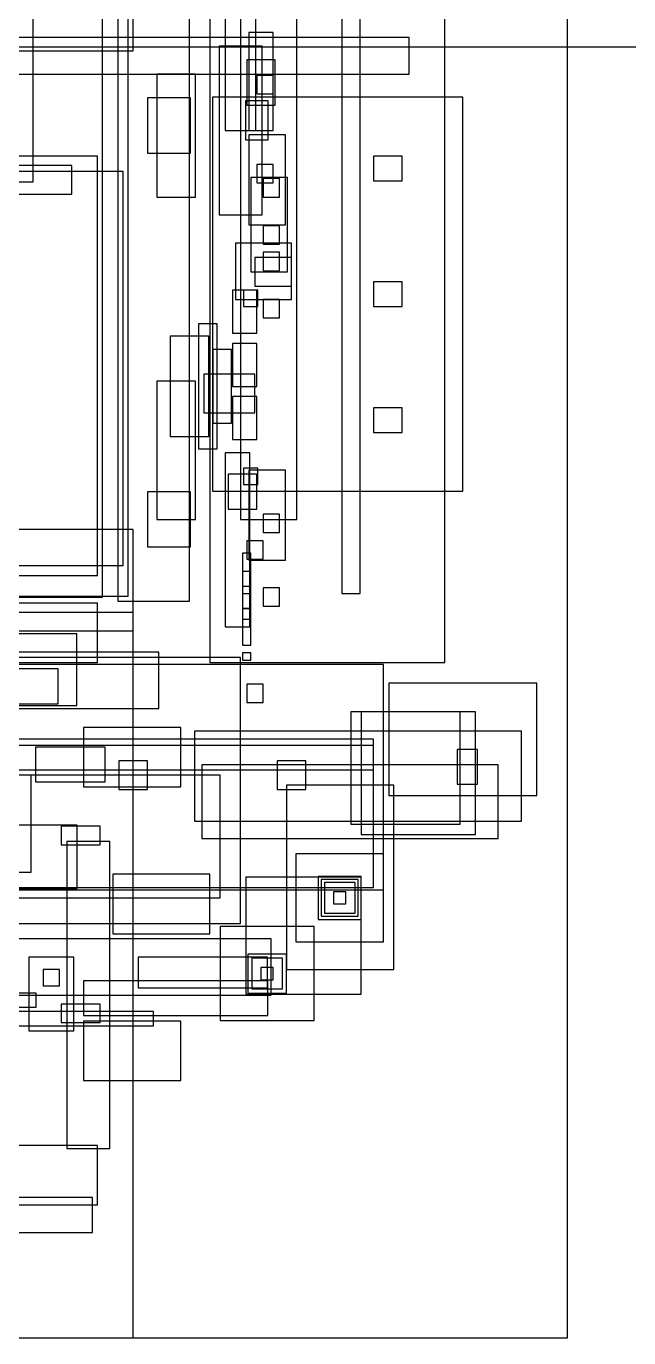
# Model space of a CAD drawing. Header units: millimetres. Extents: x -18 to 5970, y -985 to 4490.
# Drawn here: x 3310 to 3900, y 2500 to 3782 of the extents above; entities that cross this region are included whole.
import ezdxf

# ---------------------------------------------------------------- set-up
doc = ezdxf.new("R2010")
doc.units = ezdxf.units.MM

msp = doc.modelspace()

# ---------------------------------------------------------------- linework, layer by layer
at = {"layer": 'AS_FITTED_ROUTES'}
for p, q in [((3415, 3209), (2255, 3209)), ((3415, 3191), (3415, 3209)), ((2255, 3191), (3415, 3191))]:
    msp.add_line(p, q, dxfattribs=at)
at = {"layer": 'BODY'}
for p, q in [((3490, 3880), (3490, 3160)), ((3520, 3880), (3520, 3300)), ((3575, 3300), (3575, 3880)), ((3720, 3160), (3720, 3880)), ((3400, 3870), (3400, 3220)), ((3470, 3220), (3470, 3870)), ((3410, 3225), (3410, 3835)), ((3410, 3225), (3410, 3835)), ((3619, 3812.5), (3619, 3227.5)), ((3637, 3227.5), (3637, 3812.5)), ((3385, 3224), (3385, 3805)), ((3385, 3224), (3385, 3805)), ((3685, 3771), (2325, 3771)), ((3685, 3771), (2325, 3771)), ((3685, 3735), (3685, 3771)), ((3685, 3735), (3685, 3771)), ((2325, 3735), (3685, 3735)), ((2325, 3735), (3685, 3735)), ((3476, 3735), (3438, 3735)), ((3438, 3735), (3438, 3615)), ((3476, 3615), (3476, 3735)), ((3471, 3712), (3429, 3712)), ((3429, 3712), (3429, 3658)), ((3471, 3712), (3429, 3712)), ((3429, 3712), (3429, 3658)), ((3471, 3658), (3471, 3712)), ((3471, 3658), (3471, 3712)), ((3737.5, 3712.5), (3492.5, 3712.5)), ((3492.5, 3712.5), (3492.5, 3327.5)), ((3737.5, 3327.5), (3737.5, 3712.5)), ((3564, 3676), (3528, 3676)), ((3528, 3676), (3528, 3588)), ((3564, 3588), (3564, 3676)), ((3380, 3655), (2690, 3655)), ((3380, 3655), (2690, 3655)), ((3380, 3245), (3380, 3655)), ((3380, 3245), (3380, 3655)), ((3429, 3658), (3471, 3658)), ((3429, 3658), (3471, 3658)), ((3678, 3654.976), (3650, 3654.976)), ((3650, 3654.976), (3650, 3630.976)), ((3678, 3654.976), (3650, 3654.976)), ((3650, 3654.976), (3650, 3630.976)), ((3678, 3630.976), (3678, 3654.976)), ((3678, 3630.976), (3678, 3654.976)), ((3355, 3646), (1965, 3646)), ((3355, 3646), (1965, 3646)), ((3355, 3618), (3355, 3646)), ((3355, 3618), (3355, 3646)), ((3405, 3640), (2655, 3640)), ((3405, 3640), (2655, 3640)), ((3405, 3255), (3405, 3640)), ((3405, 3255), (3405, 3640)), ((3566, 3634), (3530, 3634)), ((3530, 3634), (3530, 3542)), ((3558, 3633), (3542, 3633)), ((3542, 3633), (3542, 3615)), ((3558, 3615), (3558, 3633)), ((3566, 3542), (3566, 3634)), ((3650, 3630.976), (3678, 3630.976)), ((3650, 3630.976), (3678, 3630.976)), ((1965, 3618), (3355, 3618)), ((1965, 3618), (3355, 3618)), ((3438, 3615), (3476, 3615)), ((3542, 3615), (3558, 3615)), ((3528, 3588), (3564, 3588)), ((3558, 3587), (3542, 3587)), ((3542, 3587), (3542, 3569)), ((3558, 3569), (3558, 3587)), ((3570, 3570), (3515, 3570)), ((3515, 3570), (3515, 3515)), ((3542, 3569), (3558, 3569)), ((3570, 3515), (3570, 3570)), ((3570, 3556), (3534, 3556)), ((3534, 3556), (3534, 3528)), ((3558, 3561), (3542, 3561)), ((3542, 3561), (3542, 3543)), ((3558, 3543), (3558, 3561)), ((3570, 3528), (3570, 3556)), ((3530, 3542), (3566, 3542)), ((3542, 3543), (3558, 3543)), ((3534, 3528), (3570, 3528)), ((3678, 3532), (3650, 3532)), ((3650, 3532), (3650, 3508)), ((3678, 3532), (3650, 3532)), ((3650, 3532), (3650, 3508)), ((3678, 3508), (3678, 3532)), ((3678, 3508), (3678, 3532)), ((3536, 3524), (3512, 3524)), ((3512, 3524), (3512, 3482)), ((3536, 3524), (3512, 3524)), ((3512, 3524), (3512, 3482)), ((3515, 3515), (3570, 3515)), ((3537, 3524), (3523, 3524)), ((3523, 3524), (3523, 3508)), ((3537, 3524), (3523, 3524)), ((3523, 3524), (3523, 3508)), ((3536, 3482), (3536, 3524)), ((3536, 3482), (3536, 3524)), ((3537, 3508), (3537, 3524)), ((3537, 3508), (3537, 3524)), ((3558, 3515), (3542, 3515)), ((3542, 3515), (3542, 3497)), ((3558, 3497), (3558, 3515)), ((3523, 3508), (3537, 3508)), ((3523, 3508), (3537, 3508)), ((3650, 3508), (3678, 3508)), ((3650, 3508), (3678, 3508)), ((3497, 3491), (3479, 3491)), ((3479, 3491), (3479, 3369)), ((3497, 3491), (3479, 3491)), ((3479, 3491), (3479, 3369)), ((3497, 3369), (3497, 3491)), ((3497, 3369), (3497, 3491)), ((3542, 3497), (3558, 3497)), ((3489, 3479), (3451, 3479)), ((3451, 3479), (3451, 3381)), ((3489, 3479), (3451, 3479)), ((3451, 3479), (3451, 3381)), ((3489, 3381), (3489, 3479)), ((3489, 3381), (3489, 3479)), ((3512, 3482), (3536, 3482)), ((3512, 3482), (3536, 3482)), ((3511, 3466), (3493, 3466)), ((3493, 3466), (3493, 3394)), ((3511, 3466), (3493, 3466)), ((3493, 3466), (3493, 3394)), ((3511, 3394), (3511, 3466)), ((3511, 3394), (3511, 3466)), ((3536, 3472), (3512, 3472)), ((3512, 3472), (3512, 3430)), ((3536, 3472), (3512, 3472)), ((3512, 3472), (3512, 3430)), ((3536, 3430), (3536, 3472)), ((3536, 3430), (3536, 3472)), ((3476, 3435), (3438, 3435)), ((3438, 3435), (3438, 3300)), ((3476, 3300), (3476, 3435)), ((3512, 3430), (3536, 3430)), ((3512, 3430), (3536, 3430)), ((3536, 3420), (3512, 3420)), ((3512, 3420), (3512, 3378)), ((3536, 3420), (3512, 3420)), ((3512, 3420), (3512, 3378)), ((3536, 3378), (3536, 3420)), ((3536, 3378), (3536, 3420)), ((3678, 3409.024), (3650, 3409.024)), ((3650, 3409.024), (3650, 3385.024)), ((3678, 3409.024), (3650, 3409.024)), ((3650, 3409.024), (3650, 3385.024)), ((3678, 3385.024), (3678, 3409.024)), ((3678, 3385.024), (3678, 3409.024)), ((3493, 3394), (3511, 3394)), ((3493, 3394), (3511, 3394)), ((3650, 3385.024), (3678, 3385.024)), ((3650, 3385.024), (3678, 3385.024)), ((3451, 3381), (3489, 3381)), ((3451, 3381), (3489, 3381)), ((3512, 3378), (3536, 3378)), ((3512, 3378), (3536, 3378)), ((3479, 3369), (3497, 3369)), ((3479, 3369), (3497, 3369)), ((3529, 3365), (3505, 3365)), ((3505, 3365), (3505, 3195)), ((3529, 3195), (3529, 3365)), ((3537, 3350), (3523, 3350)), ((3523, 3350), (3523, 3334)), ((3537, 3350), (3523, 3350)), ((3523, 3350), (3523, 3334)), ((3564, 3348), (3528, 3348)), ((3528, 3348), (3528, 3260)), ((3537, 3334), (3537, 3350)), ((3537, 3334), (3537, 3350)), ((3564, 3260), (3564, 3348)), ((3536, 3344), (3508, 3344)), ((3508, 3344), (3508, 3310)), ((3536, 3344), (3508, 3344)), ((3508, 3344), (3508, 3310)), ((3523, 3334), (3537, 3334)), ((3523, 3334), (3537, 3334)), ((3536, 3310), (3536, 3344)), ((3536, 3310), (3536, 3344)), ((3471, 3327), (3429, 3327)), ((3429, 3327), (3429, 3273)), ((3471, 3327), (3429, 3327)), ((3429, 3327), (3429, 3273)), ((3471, 3273), (3471, 3327)), ((3471, 3273), (3471, 3327)), ((3492.5, 3327.5), (3737.5, 3327.5)), ((3508, 3310), (3536, 3310)), ((3508, 3310), (3536, 3310)), ((3438, 3300), (3476, 3300)), ((3520, 3300), (3575, 3300)), ((3558, 3305), (3542, 3305)), ((3542, 3305), (3542, 3287)), ((3558, 3287), (3558, 3305)), ((3542, 3287), (3558, 3287)), ((3429, 3273), (3471, 3273)), ((3429, 3273), (3471, 3273)), ((3542, 3279), (3526, 3279)), ((3526, 3279), (3526, 3261)), ((3542, 3279), (3526, 3279)), ((3526, 3279), (3526, 3261)), ((3542, 3261), (3542, 3279)), ((3542, 3261), (3542, 3279)), ((3530, 3267), (3522, 3267)), ((3522, 3267), (3522, 3195)), ((3526, 3261), (3542, 3261)), ((3526, 3261), (3542, 3261)), ((3528, 3260), (3564, 3260)), ((3530, 3195), (3530, 3267)), ((2655, 3255), (3405, 3255)), ((2655, 3255), (3405, 3255)), ((2690, 3245), (3380, 3245)), ((2690, 3245), (3380, 3245)), ((3530, 3249), (3522, 3249)), ((3522, 3249), (3522, 3213)), ((3530, 3249), (3522, 3249)), ((3522, 3249), (3522, 3213)), ((3530, 3249), (3522, 3249)), ((3522, 3249), (3522, 3213)), ((3530, 3249), (3522, 3249)), ((3522, 3249), (3522, 3213)), ((3530, 3249), (3522, 3249)), ((3522, 3249), (3522, 3213)), ((3530, 3249), (3522, 3249)), ((3522, 3249), (3522, 3213)), ((3530, 3249), (3522, 3249)), ((3522, 3249), (3522, 3213)), ((3530, 3249), (3522, 3249)), ((3522, 3249), (3522, 3213)), ((3530, 3249), (3522, 3249)), ((3522, 3249), (3522, 3213)), ((3530, 3213), (3530, 3249)), ((3530, 3213), (3530, 3249)), ((3530, 3213), (3530, 3249)), ((3530, 3213), (3530, 3249)), ((3530, 3213), (3530, 3249)), ((3530, 3213), (3530, 3249)), ((3530, 3213), (3530, 3249)), ((3530, 3213), (3530, 3249)), ((3530, 3213), (3530, 3249)), ((3530, 3234.5), (3522, 3234.5)), ((3522, 3234.5), (3522, 3227.5)), ((3530, 3234.5), (3522, 3234.5)), ((3522, 3234.5), (3522, 3227.5)), ((3530, 3234.5), (3522, 3234.5)), ((3522, 3234.5), (3522, 3227.5)), ((3530, 3234.5), (3522, 3234.5)), ((3522, 3234.5), (3522, 3227.5)), ((3530, 3227.5), (3530, 3234.5)), ((3530, 3227.5), (3530, 3234.5)), ((3530, 3227.5), (3530, 3234.5)), ((3530, 3227.5), (3530, 3234.5)), ((3558, 3233), (3542, 3233)), ((3542, 3233), (3542, 3215)), ((3558, 3215), (3558, 3233)), ((1942, 3224), (3385, 3224)), ((1942, 3224), (3385, 3224)), ((2140, 3225), (3410, 3225)), ((2140, 3225), (3410, 3225)), ((3400, 3220), (3470, 3220)), ((3522, 3227.5), (3530, 3227.5)), ((3522, 3227.5), (3530, 3227.5)), ((3522, 3227.5), (3530, 3227.5)), ((3522, 3227.5), (3530, 3227.5)), ((3619, 3227.5), (3637, 3227.5)), ((3522, 3213), (3530, 3213)), ((3530, 3213), (3522, 3213)), ((3522, 3213), (3522, 3177)), ((3522, 3213), (3530, 3213)), ((3530, 3213), (3522, 3213)), ((3522, 3213), (3522, 3177)), ((3522, 3213), (3530, 3213)), ((3530, 3213), (3522, 3213)), ((3522, 3213), (3522, 3177)), ((3522, 3213), (3530, 3213)), ((3530, 3213), (3522, 3213)), ((3522, 3213), (3522, 3177)), ((3522, 3213), (3530, 3213)), ((3530, 3213), (3522, 3213)), ((3522, 3213), (3522, 3177)), ((3522, 3213), (3530, 3213)), ((3522, 3213), (3530, 3213)), ((3530, 3213), (3522, 3213)), ((3522, 3213), (3522, 3177)), ((3522, 3213), (3530, 3213)), ((3530, 3213), (3522, 3213)), ((3522, 3213), (3522, 3177)), ((3522, 3213), (3530, 3213)), ((3530, 3213), (3522, 3213)), ((3522, 3213), (3522, 3177)), ((3530, 3177), (3530, 3213)), ((3530, 3177), (3530, 3213)), ((3530, 3177), (3530, 3213)), ((3530, 3177), (3530, 3213)), ((3530, 3177), (3530, 3213)), ((3530, 3177), (3530, 3213)), ((3530, 3177), (3530, 3213)), ((3530, 3177), (3530, 3213)), ((3542, 3215), (3558, 3215)), ((3505, 3195), (3529, 3195)), ((3530, 3202), (3522, 3202)), ((3522, 3202), (3522, 3195)), ((3530, 3202), (3522, 3202)), ((3522, 3202), (3522, 3195)), ((3530, 3202), (3522, 3202)), ((3522, 3202), (3522, 3195)), ((3530, 3202), (3522, 3202)), ((3522, 3202), (3522, 3195)), ((3530, 3202), (3522, 3202)), ((3522, 3202), (3522, 3195)), ((3522, 3195), (3530, 3195)), ((3522, 3195), (3530, 3195)), ((3522, 3195), (3530, 3195)), ((3522, 3195), (3530, 3195)), ((3522, 3195), (3530, 3195)), ((3522, 3195), (3530, 3195)), ((3530, 3195), (3530, 3202)), ((3530, 3195), (3530, 3202)), ((3530, 3195), (3530, 3202)), ((3530, 3195), (3530, 3202)), ((3530, 3195), (3530, 3202)), ((3359.75, 3188), (3287.75, 3188)), ((3359.75, 3188), (3287.75, 3188)), ((3359.75, 3118), (3359.75, 3188)), ((3359.75, 3118), (3359.75, 3188)), ((3440, 3170), (890, 3170)), ((3440, 3115), (3440, 3170)), ((3522, 3177), (3530, 3177)), ((3522, 3177), (3530, 3177)), ((3522, 3177), (3530, 3177)), ((3522, 3177), (3530, 3177)), ((3522, 3177), (3530, 3177)), ((3522, 3177), (3530, 3177)), ((3522, 3177), (3530, 3177)), ((3522, 3177), (3530, 3177)), ((3530, 3169.5), (3522, 3169.5)), ((3522, 3169.5), (3522, 3162.5)), ((3530, 3169.5), (3522, 3169.5)), ((3522, 3169.5), (3522, 3162.5)), ((3530, 3169.5), (3522, 3169.5)), ((3522, 3169.5), (3522, 3162.5)), ((3530, 3169.5), (3522, 3169.5)), ((3522, 3169.5), (3522, 3162.5)), ((3530, 3162.5), (3530, 3169.5)), ((3530, 3162.5), (3530, 3169.5)), ((3530, 3162.5), (3530, 3169.5)), ((3530, 3162.5), (3530, 3169.5)), ((3490, 3160), (3720, 3160)), ((3522, 3162.5), (3530, 3162.5)), ((3522, 3162.5), (3530, 3162.5)), ((3522, 3162.5), (3530, 3162.5)), ((3522, 3162.5), (3530, 3162.5)), ((3341.624, 3153.716), (3273.624, 3153.716)), ((3341.624, 3153.716), (3273.624, 3153.716)), ((3341.624, 3119.716), (3341.624, 3153.716)), ((3341.624, 3119.716), (3341.624, 3153.716)), ((3542, 3139), (3526, 3139)), ((3526, 3139), (3526, 3121)), ((3542, 3139), (3526, 3139)), ((3526, 3139), (3526, 3121)), ((3542, 3121), (3542, 3139)), ((3542, 3121), (3542, 3139)), ((3273.624, 3119.716), (3341.624, 3119.716)), ((3273.624, 3119.716), (3341.624, 3119.716)), ((3287.75, 3118), (3359.75, 3118)), ((3287.75, 3118), (3359.75, 3118)), ((3526, 3121), (3542, 3121)), ((3526, 3121), (3542, 3121)), ((890, 3115), (3440, 3115)), ((3387.444, 3077.459), (3319.444, 3077.459)), ((3319.444, 3077.459), (3319.444, 3043.459)), ((3387.444, 3077.459), (3319.444, 3077.459)), ((3319.444, 3077.459), (3319.444, 3043.459)), ((3387.444, 3043.459), (3387.444, 3077.459)), ((3387.444, 3043.459), (3387.444, 3077.459)), ((3752, 3075), (3732, 3075)), ((3732, 3075), (3732, 3041)), ((3752, 3075), (3732, 3075)), ((3732, 3075), (3732, 3041)), ((3752, 3075), (3732, 3075)), ((3732, 3075), (3732, 3041)), ((3752, 3075), (3732, 3075)), ((3732, 3075), (3732, 3041)), ((3752, 3041), (3752, 3075)), ((3752, 3041), (3752, 3075)), ((3752, 3041), (3752, 3075)), ((3752, 3041), (3752, 3075)), ((3319.444, 3043.459), (3387.444, 3043.459)), ((3319.444, 3043.459), (3387.444, 3043.459)), ((3732, 3041), (3752, 3041)), ((3732, 3041), (3752, 3041)), ((3732, 3041), (3752, 3041)), ((3732, 3041), (3752, 3041)), ((3392, 2985), (3350, 2985)), ((3350, 2985), (3350, 2685)), ((3392, 2985), (3350, 2985)), ((3350, 2985), (3350, 2685)), ((3392, 2685), (3392, 2985)), ((3392, 2685), (3392, 2985)), ((3350, 2685), (3392, 2685)), ((3350, 2685), (3392, 2685))]:
    msp.add_line(p, q, dxfattribs=at)
at = {"layer": 'CHASSIS'}
for p, q in [((3810, 3140), (3665, 3140)), ((3665, 3140), (3665, 3030)), ((3810, 3030), (3810, 3140)), ((3735, 3112), (3628, 3112)), ((3628, 3112), (3628, 3002)), ((3735, 3112), (3628, 3112)), ((3628, 3112), (3628, 3002)), ((3750, 3112), (3638, 3112)), ((3638, 3112), (3638, 2992)), ((3735, 3002), (3735, 3112)), ((3735, 3002), (3735, 3112)), ((3750, 2992), (3750, 3112)), ((3795, 3093), (3475, 3093)), ((3475, 3093), (3475, 3005)), ((3795, 3093), (3475, 3093)), ((3475, 3093), (3475, 3005)), ((3795, 3005), (3795, 3093)), ((3795, 3005), (3795, 3093)), ((3650, 3085), (3230, 3085)), ((3650, 3085), (3230, 3085)), ((3650, 3079), (3230, 3079)), ((3650, 3079), (3230, 3079)), ((3650, 2940), (3650, 3085)), ((3650, 2940), (3650, 3085)), ((3650, 3055), (3650, 3079)), ((3650, 3055), (3650, 3079)), ((3429, 3064), (3401, 3064)), ((3401, 3064), (3401, 3036)), ((3429, 3064), (3401, 3064)), ((3401, 3064), (3401, 3036)), ((3429, 3036), (3429, 3064)), ((3429, 3036), (3429, 3064)), ((3584, 3064), (3556, 3064)), ((3556, 3064), (3556, 3036)), ((3584, 3064), (3556, 3064)), ((3556, 3064), (3556, 3036)), ((3584, 3036), (3584, 3064)), ((3584, 3036), (3584, 3064)), ((3230, 3055), (3650, 3055)), ((3230, 3055), (3650, 3055)), ((3772, 3060), (3482, 3060)), ((3482, 3060), (3482, 2988)), ((3772, 3060), (3482, 3060)), ((3482, 3060), (3482, 2988)), ((3772, 2988), (3772, 3060)), ((3772, 2988), (3772, 3060)), ((3500, 3050), (360, 3050)), ((3500, 3050), (360, 3050)), ((3315, 3050), (3230, 3050)), ((3315, 2955), (3315, 3050)), ((3500, 2930), (3500, 3050)), ((3500, 2930), (3500, 3050)), ((3670, 3040), (3565, 3040)), ((3565, 3040), (3565, 2860)), ((3670, 3040), (3565, 3040)), ((3565, 3040), (3565, 2860)), ((3670, 3040), (3565, 3040)), ((3565, 3040), (3565, 2860)), ((3670, 3040), (3565, 3040)), ((3565, 3040), (3565, 2860)), ((3670, 2860), (3670, 3040)), ((3670, 2860), (3670, 3040)), ((3670, 2860), (3670, 3040)), ((3670, 2860), (3670, 3040)), ((3401, 3036), (3429, 3036)), ((3401, 3036), (3429, 3036)), ((3556, 3036), (3584, 3036)), ((3556, 3036), (3584, 3036)), ((3665, 3030), (3810, 3030)), ((3475, 3005), (3795, 3005)), ((3475, 3005), (3795, 3005)), ((3628, 3002), (3735, 3002)), ((3628, 3002), (3735, 3002)), ((3482, 2988), (3772, 2988)), ((3482, 2988), (3772, 2988)), ((3638, 2992), (3750, 2992)), ((3660, 2973), (3574, 2973)), ((3574, 2973), (3574, 2887)), ((3660, 2973), (3574, 2973)), ((3574, 2973), (3574, 2887)), ((3660, 2887), (3660, 2973)), ((3660, 2887), (3660, 2973)), ((3230, 2955), (3315, 2955)), ((3638, 2951), (3596, 2951)), ((3596, 2951), (3596, 2909)), ((3638, 2951), (3596, 2951)), ((3596, 2951), (3596, 2909)), ((3638, 2909), (3638, 2951)), ((3638, 2909), (3638, 2951)), ((3230, 2940), (3650, 2940)), ((3230, 2940), (3650, 2940)), ((3635, 2948), (3599, 2948)), ((3599, 2948), (3599, 2912)), ((3635, 2948), (3599, 2948)), ((3599, 2948), (3599, 2912)), ((3635, 2912), (3635, 2948)), ((3635, 2912), (3635, 2948)), ((360, 2930), (3500, 2930)), ((360, 2930), (3500, 2930)), ((3599, 2912), (3635, 2912)), ((3599, 2912), (3635, 2912)), ((3596, 2909), (3638, 2909)), ((3596, 2909), (3638, 2909)), ((3574, 2887), (3660, 2887)), ((3574, 2887), (3660, 2887)), ((3565, 2860), (3670, 2860)), ((3565, 2860), (3670, 2860)), ((3565, 2860), (3670, 2860)), ((3565, 2860), (3670, 2860))]:
    msp.add_line(p, q, dxfattribs=at)
at = {"layer": 'DATUM'}
for p, q in [((3623, 2936), (3611, 2936)), ((3611, 2936), (3611, 2924)), ((3623, 2936), (3611, 2936)), ((3611, 2936), (3611, 2924)), ((3623, 2924), (3623, 2936)), ((3623, 2924), (3623, 2936)), ((3611, 2924), (3623, 2924)), ((3611, 2924), (3623, 2924)), ((3552, 2862), (3540, 2862)), ((3540, 2862), (3540, 2850)), ((3552, 2862), (3540, 2862)), ((3540, 2862), (3540, 2850)), ((3552, 2850), (3552, 2862)), ((3552, 2850), (3552, 2862)), ((3540, 2850), (3552, 2850)), ((3540, 2850), (3552, 2850))]:
    msp.add_line(p, q, dxfattribs=at)
at = {"layer": 'EXHAUST'}
for p, q in [((3360, 3001), (2140, 3001)), ((3360, 2939), (3360, 3001)), ((2140, 2939), (3360, 2939))]:
    msp.add_line(p, q, dxfattribs=at)
at = {"layer": 'FUEL_SYSTEM'}
for p, q in [((3520, 3165), (2870, 3165)), ((3520, 2905), (3520, 3165)), ((2870, 2905), (3520, 2905))]:
    msp.add_line(p, q, dxfattribs=at)
at = {"layer": 'HARD_TOP'}
for p, q in [((3505, 4330), (3505, 3680)), ((3535, 3680), (3535, 4330)), ((3317, 3630), (3317, 4270)), ((3317, 3630), (3317, 4270)), ((3415, 3758), (3415, 3845)), ((3415, 3758), (3415, 3845)), ((3552, 3776), (3528, 3776)), ((3528, 3776), (3528, 3680)), ((3552, 3776), (3528, 3776)), ((3528, 3776), (3528, 3680)), ((3552, 3680), (3552, 3776)), ((3552, 3680), (3552, 3776)), ((1225, 3758), (3415, 3758)), ((1225, 3758), (3415, 3758)), ((2200, 3762), (4390, 3762)), ((2200, 3762), (4390, 3762)), ((3541, 3762.5), (3499, 3762.5)), ((3499, 3762.5), (3499, 3597.5)), ((3541, 3762.5), (3499, 3762.5)), ((3499, 3762.5), (3499, 3597.5)), ((3541, 3597.5), (3541, 3762.5)), ((3541, 3597.5), (3541, 3762.5)), ((3554, 3749), (3526, 3749)), ((3526, 3749), (3526, 3705)), ((3554, 3749), (3526, 3749)), ((3526, 3749), (3526, 3705)), ((3554, 3705), (3554, 3749)), ((3554, 3705), (3554, 3749)), ((3552, 3734), (3536, 3734)), ((3536, 3734), (3536, 3716)), ((3552, 3734), (3536, 3734)), ((3536, 3734), (3536, 3716)), ((3552, 3716), (3552, 3734)), ((3552, 3716), (3552, 3734)), ((3547, 3709), (3525, 3709)), ((3525, 3709), (3525, 3671)), ((3547, 3709), (3525, 3709)), ((3525, 3709), (3525, 3671)), ((3526, 3705), (3554, 3705)), ((3526, 3705), (3554, 3705)), ((3536, 3716), (3552, 3716)), ((3536, 3716), (3552, 3716)), ((3547, 3671), (3547, 3709)), ((3547, 3671), (3547, 3709)), ((3505, 3680), (3535, 3680)), ((3528, 3680), (3552, 3680)), ((3528, 3680), (3552, 3680)), ((3525, 3671), (3547, 3671)), ((3525, 3671), (3547, 3671)), ((3552, 3647), (3536, 3647)), ((3536, 3647), (3536, 3629)), ((3552, 3647), (3536, 3647)), ((3536, 3647), (3536, 3629)), ((3552, 3629), (3552, 3647)), ((3552, 3629), (3552, 3647)), ((3283, 3630), (3317, 3630)), ((3283, 3630), (3317, 3630)), ((3536, 3629), (3552, 3629)), ((3536, 3629), (3552, 3629)), ((3499, 3597.5), (3541, 3597.5)), ((3499, 3597.5), (3541, 3597.5)), ((3534, 3442), (3484, 3442)), ((3484, 3442), (3484, 3404)), ((3534, 3442), (3484, 3442)), ((3484, 3442), (3484, 3404)), ((3534, 3404), (3534, 3442)), ((3534, 3404), (3534, 3442)), ((3484, 3404), (3534, 3404)), ((3484, 3404), (3534, 3404))]:
    msp.add_line(p, q, dxfattribs=at)
at = {"layer": 'MECHANICAL_CLEARANCE'}
for p, q in [((3660, 3158), (2180, 3158)), ((3660, 2938), (3660, 3158)), ((2180, 2938), (3660, 2938))]:
    msp.add_line(p, q, dxfattribs=at)
at = {"layer": 'OVERALL'}
for p, q in [((3840, 2500), (3840, 4450)), ((0, 2500), (3840, 2500))]:
    msp.add_line(p, q, dxfattribs=at)
at = {"layer": 'RUNNING_GEAR'}
for p, q in [((3415, 3290), (2625, 3290)), ((3415, 3290), (2625, 3290)), ((3415, 2500), (3415, 3290)), ((3415, 2500), (3415, 3290)), ((3380.165, 3218.165), (3285.165, 3218.165)), ((3380.165, 3218.165), (3285.165, 3218.165)), ((3380.165, 3160.165), (3380.165, 3218.165)), ((3380.165, 3160.165), (3380.165, 3218.165)), ((3285.165, 3160.165), (3380.165, 3160.165)), ((3285.165, 3160.165), (3380.165, 3160.165)), ((3461.455, 3096.506), (3366.455, 3096.506)), ((3366.455, 3096.506), (3366.455, 3038.506)), ((3461.455, 3096.506), (3366.455, 3096.506)), ((3366.455, 3096.506), (3366.455, 3038.506)), ((3461.455, 3038.506), (3461.455, 3096.506)), ((3461.455, 3038.506), (3461.455, 3096.506)), ((3366.455, 3038.506), (3461.455, 3038.506)), ((3366.455, 3038.506), (3461.455, 3038.506)), ((3382.551, 2999.963), (3344.551, 2999.963)), ((3344.551, 2999.963), (3344.551, 2981.963)), ((3382.551, 2999.963), (3344.551, 2999.963)), ((3344.551, 2999.963), (3344.551, 2981.963)), ((3382.551, 2981.963), (3382.551, 2999.963)), ((3382.551, 2981.963), (3382.551, 2999.963)), ((3344.551, 2981.963), (3382.551, 2981.963)), ((3344.551, 2981.963), (3382.551, 2981.963)), ((3490, 2953), (3395, 2953)), ((3395, 2953), (3395, 2895)), ((3490, 2953), (3395, 2953)), ((3395, 2953), (3395, 2895)), ((3490, 2895), (3490, 2953)), ((3490, 2895), (3490, 2953)), ((3637.926, 2950.078), (3525.074, 2950.078)), ((3525.074, 2950.078), (3525.074, 2835.922)), ((3637.926, 2950.078), (3525.074, 2950.078)), ((3525.074, 2950.078), (3525.074, 2835.922)), ((3637.926, 2950.078), (3525.074, 2950.078)), ((3525.074, 2950.078), (3525.074, 2835.922)), ((3637.926, 2950.078), (3525.074, 2950.078)), ((3525.074, 2950.078), (3525.074, 2835.922)), ((3637.926, 2835.922), (3637.926, 2950.078)), ((3637.926, 2835.922), (3637.926, 2950.078)), ((3637.926, 2835.922), (3637.926, 2950.078)), ((3637.926, 2835.922), (3637.926, 2950.078)), ((3632, 2945), (3602, 2945)), ((3602, 2945), (3602, 2915)), ((3632, 2945), (3602, 2945)), ((3602, 2945), (3602, 2915)), ((3632, 2915), (3632, 2945)), ((3632, 2915), (3632, 2945)), ((3602, 2915), (3632, 2915)), ((3602, 2915), (3632, 2915)), ((3592, 2902), (3500, 2902)), ((3500, 2902), (3500, 2810)), ((3592, 2902), (3500, 2902)), ((3500, 2902), (3500, 2810)), ((3592, 2810), (3592, 2902)), ((3592, 2810), (3592, 2902)), ((3550, 2890), (2500, 2890)), ((3550, 2890), (2500, 2890)), ((3395, 2895), (3490, 2895)), ((3395, 2895), (3490, 2895)), ((3550, 2835), (3550, 2890)), ((3550, 2835), (3550, 2890)), ((3357, 2872), (3313, 2872)), ((3313, 2872), (3313, 2800)), ((3357, 2872), (3313, 2872)), ((3313, 2872), (3313, 2800)), ((3357, 2800), (3357, 2872)), ((3357, 2800), (3357, 2872)), ((3546.222, 2871.998), (3419.778, 2871.998)), ((3419.778, 2871.998), (3419.778, 2842.002)), ((3546.222, 2871.998), (3419.778, 2871.998)), ((3419.778, 2871.998), (3419.778, 2842.002)), ((3565, 2875), (3527, 2875)), ((3527, 2875), (3527, 2837)), ((3565, 2875), (3527, 2875)), ((3527, 2875), (3527, 2837)), ((3546.222, 2842.002), (3546.222, 2871.998)), ((3546.222, 2842.002), (3546.222, 2871.998)), ((3565, 2837), (3565, 2875)), ((3565, 2837), (3565, 2875)), ((3343, 2860), (3327, 2860)), ((3327, 2860), (3327, 2844)), ((3343, 2860), (3327, 2860)), ((3327, 2860), (3327, 2844)), ((3343, 2844), (3343, 2860)), ((3343, 2844), (3343, 2860)), ((3561, 2871), (3531, 2871)), ((3531, 2871), (3531, 2841)), ((3561, 2871), (3531, 2871)), ((3531, 2871), (3531, 2841)), ((3561, 2841), (3561, 2871)), ((3561, 2841), (3561, 2871)), ((3546.736, 2848.975), (3366.264, 2848.975)), ((3366.264, 2848.975), (3366.264, 2815.025)), ((3546.736, 2848.975), (3366.264, 2848.975)), ((3366.264, 2848.975), (3366.264, 2815.025)), ((3546.736, 2815.025), (3546.736, 2848.975)), ((3546.736, 2815.025), (3546.736, 2848.975)), ((3320, 2837), (2500, 2837)), ((3320, 2837), (2500, 2837)), ((2500, 2835), (3550, 2835)), ((2500, 2835), (3550, 2835)), ((3320, 2823), (3320, 2837)), ((3320, 2823), (3320, 2837)), ((3327, 2844), (3343, 2844)), ((3327, 2844), (3343, 2844)), ((3419.778, 2842.002), (3546.222, 2842.002)), ((3419.778, 2842.002), (3546.222, 2842.002)), ((3525.074, 2835.922), (3637.926, 2835.922)), ((3525.074, 2835.922), (3637.926, 2835.922)), ((3525.074, 2835.922), (3637.926, 2835.922)), ((3525.074, 2835.922), (3637.926, 2835.922)), ((3527, 2837), (3565, 2837)), ((3527, 2837), (3565, 2837)), ((3531, 2841), (3561, 2841)), ((3531, 2841), (3561, 2841)), ((2500, 2823), (3320, 2823)), ((2500, 2823), (3320, 2823)), ((3382.551, 2826.037), (3344.551, 2826.037)), ((3344.551, 2826.037), (3344.551, 2808.037)), ((3382.551, 2826.037), (3344.551, 2826.037)), ((3344.551, 2826.037), (3344.551, 2808.037)), ((3382.551, 2808.037), (3382.551, 2826.037)), ((3382.551, 2808.037), (3382.551, 2826.037)), ((3435, 2819), (2500, 2819)), ((3435, 2819), (2500, 2819)), ((3344.551, 2808.037), (3382.551, 2808.037)), ((3344.551, 2808.037), (3382.551, 2808.037)), ((3366.264, 2815.025), (3546.736, 2815.025)), ((3366.264, 2815.025), (3546.736, 2815.025)), ((3461.455, 2809.494), (3366.455, 2809.494)), ((3366.455, 2809.494), (3366.455, 2751.494)), ((3461.455, 2809.494), (3366.455, 2809.494)), ((3366.455, 2809.494), (3366.455, 2751.494)), ((3435, 2805), (3435, 2819)), ((3435, 2805), (3435, 2819)), ((3461.455, 2751.494), (3461.455, 2809.494)), ((3461.455, 2751.494), (3461.455, 2809.494)), ((3500, 2810), (3592, 2810)), ((3500, 2810), (3592, 2810)), ((2500, 2805), (3435, 2805)), ((2500, 2805), (3435, 2805)), ((3313, 2800), (3357, 2800)), ((3313, 2800), (3357, 2800)), ((3366.455, 2751.494), (3461.455, 2751.494)), ((3366.455, 2751.494), (3461.455, 2751.494)), ((3380.165, 2687.835), (3285.165, 2687.835)), ((3380.165, 2687.835), (3285.165, 2687.835)), ((3380.165, 2629.835), (3380.165, 2687.835)), ((3380.165, 2629.835), (3380.165, 2687.835)), ((3375, 2637), (3210, 2637)), ((3375, 2637), (3210, 2637)), ((3285.165, 2629.835), (3380.165, 2629.835)), ((3285.165, 2629.835), (3380.165, 2629.835)), ((3375, 2603), (3375, 2637)), ((3375, 2603), (3375, 2637)), ((3210, 2603), (3375, 2603)), ((3210, 2603), (3375, 2603)), ((2625, 2500), (3415, 2500)), ((2625, 2500), (3415, 2500))]:
    msp.add_line(p, q, dxfattribs=at)

doc.saveas('drawing.dxf')
